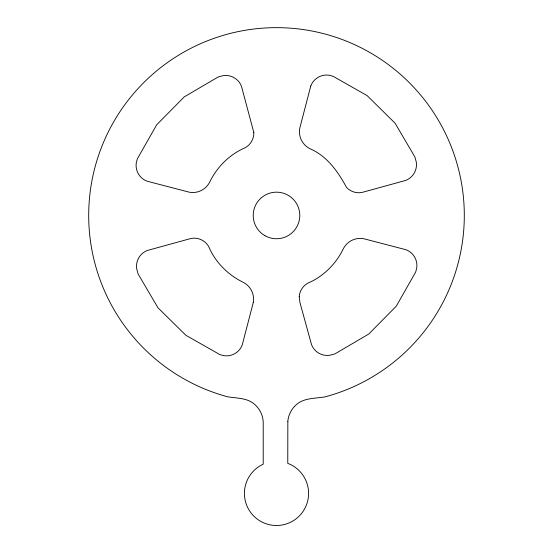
<?xml version="1.0" encoding="UTF-8"?>
<svg xmlns="http://www.w3.org/2000/svg" width="553" height="553" viewBox="0 0 553 553"><rect width="100%" height="100%" fill="white"/><g stroke="black" fill="none" stroke-linecap="round" stroke-linejoin="round"><path stroke-width="0.83" d="M299.214 296.367L299.933 302.505L311.553 344.719A16.901 16.901 0 0 0 330.03 355.22L334.952 353.865L368.782 334.019L396.321 306.099L415.697 271.993L416.727 268.06A16.901 16.901 0 0 0 405.978 249.728L363.604 238.689A18.968 18.968 0 0 0 343.316 248.781C336.155 263.726 323.305 276.645 307.931 283.108C303.037 285.77 299.719 290.823 299.214 296.367M287.843 421.206L287.767 463.359A32.095 32.095 0 0 1 302.609 512.071A32.095 32.095 0 0 1 251.719 513.799A32.095 32.095 0 0 1 263.221 464.195L263.221 424.047C263.498 416.762 260.394 409.483 254.933 404.644C247.668 397.842 237.05 398.305 227.891 396.86A187.806 187.806 0 0 1 122.655 107.738A187.806 187.806 0 0 1 430.345 107.738A187.806 187.806 0 0 1 325.109 396.86C315.362 398.595 303.88 397.648 296.055 404.914C291.39 409.068 288.41 414.985 287.843 421.206M253.806 132.471C254.138 138.755 250.557 144.824 245.069 147.803C229.695 154.266 216.845 167.186 209.684 182.131A18.968 18.968 0 0 1 189.396 192.223L147.022 181.184A16.901 16.901 0 0 1 136.273 162.852L137.303 158.918L156.679 124.812L184.218 96.893L218.048 77.047L222.97 75.692A16.901 16.901 0 0 1 241.447 86.192L253.806 132.471M253.267 302.56L242.228 344.934A16.901 16.901 0 0 1 223.896 355.683L219.963 354.653L185.856 335.277L157.937 307.738L138.091 273.908L136.736 268.986A16.901 16.901 0 0 1 147.236 250.509L189.451 238.889C196.792 236.511 205.274 240.085 208.847 246.887C215.311 262.26 228.23 275.111 243.175 282.272A18.968 18.968 0 0 1 253.267 302.56M310.772 85.978L299.733 128.351A18.968 18.968 0 0 0 309.825 148.639C326.968 155.939 338.007 171.617 346.517 187.412C350.775 191.981 357.556 193.923 363.549 192.022L405.764 180.402A16.901 16.901 0 0 0 416.264 161.925L414.909 157.004L395.063 123.174L367.144 95.634L333.037 76.259L329.104 75.229A16.901 16.901 0 0 0 310.772 85.978M264.859 235.626A23.288 23.288 0 0 0 299.788 215.456A23.288 23.288 0 0 0 264.859 195.285A23.288 23.288 0 0 0 264.859 235.626"/></g></svg>
